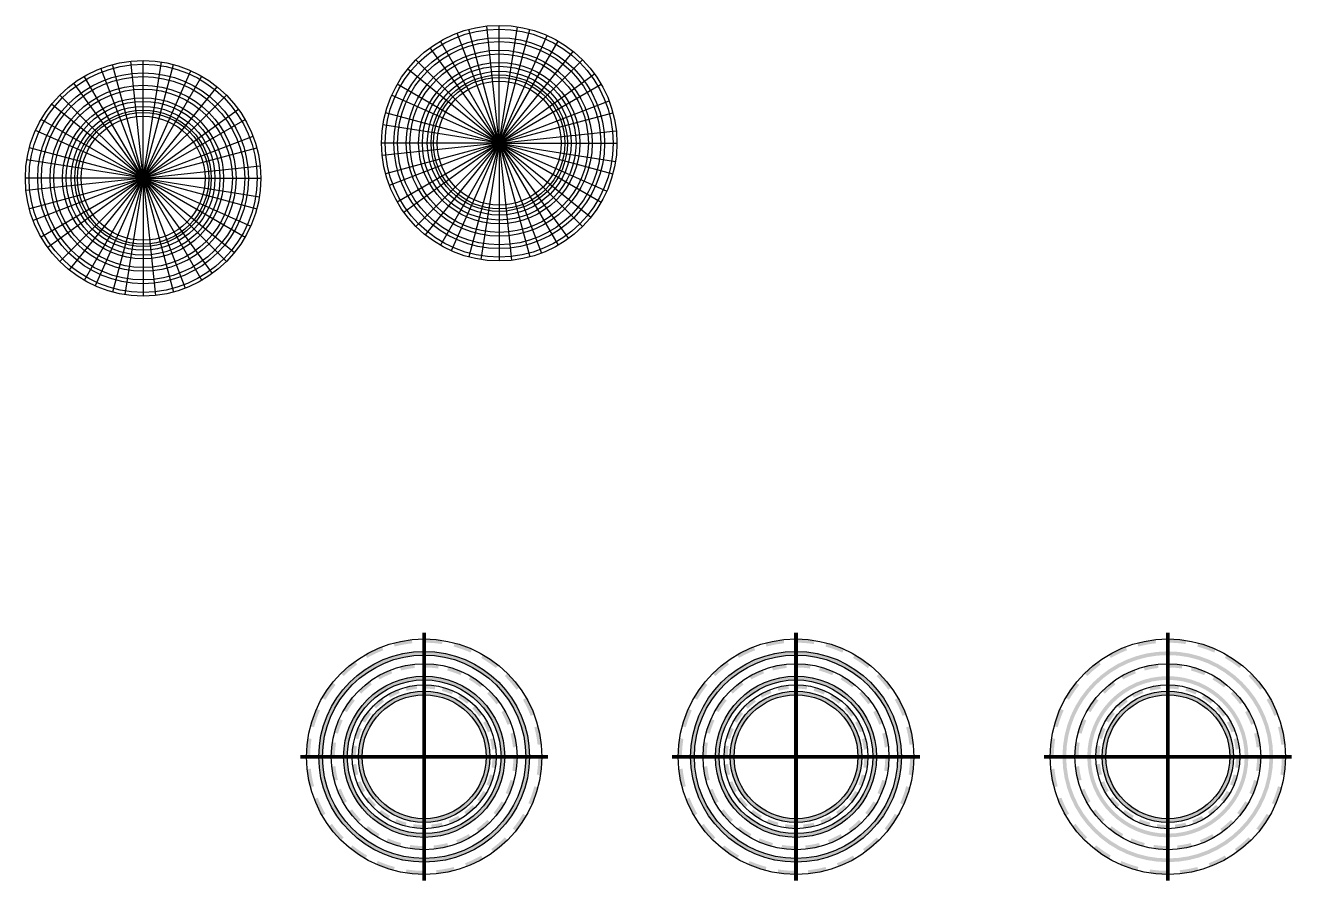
# Model space of a CAD drawing. Header units: millimetres. Extents: x 1408 to 8712, y 657 to 4836.
# Drawn here: x 1408 to 1919, y 1498 to 1844 of the extents above; entities that cross this region are included whole.
import ezdxf

# ---------------------------------------------------------------- set-up
doc = ezdxf.new("R2010")
doc.units = ezdxf.units.MM

msp = doc.modelspace()

# ---------------------------------------------------------------- hatches: boundary and pattern name
h = msp.add_hatch(color=90)
h.dxf.hatch_style = 1
h.paths.add_polyline_path([(1616.22, 1549.1), (1614.72, 1549.1, -0.03929), (1614.16, 1541.9), (1615.64, 1541.67, 0.03929)])
h.paths.add_polyline_path([(1614.61, 1561.39), (1613.16, 1561.01, -0.03929), (1614.47, 1553.91), (1615.96, 1554.07, 0.03929)])
h.paths.add_polyline_path([(1609.86, 1572.85), (1608.56, 1572.1, -0.03929), (1611.67, 1565.59), (1613.07, 1566.12, 0.03929)])
h.paths.add_polyline_path([(1602.31, 1582.69), (1601.25, 1581.63, -0.03929), (1605.94, 1576.14), (1607.15, 1577.02, 0.03929)])
h.paths.add_polyline_path([(1592.47, 1590.24), (1591.72, 1588.94, -0.03929), (1597.67, 1584.85), (1598.62, 1586.02, 0.03929)])
h.paths.add_polyline_path([(1588.04, 1592.49, 0.03929), (1581.02, 1594.98), (1580.63, 1593.53, -0.03929), (1587.43, 1591.12)])
h.paths.add_polyline_path([(1576.15, 1596.02, 0.03929), (1568.72, 1596.6), (1568.72, 1595.1, -0.03929), (1575.92, 1594.53)])
h.paths.add_polyline_path([(1563.76, 1596.34, 0.03929), (1556.43, 1594.98), (1556.82, 1593.53, -0.03929), (1563.92, 1594.85)])
h.paths.add_polyline_path([(1552.24, 1592.05), (1551.7, 1593.45, 0.03929), (1544.97, 1590.24), (1545.72, 1588.94, -0.03929)])
h.paths.add_polyline_path([(1541.69, 1586.32), (1540.8, 1587.53, 0.03929), (1535.14, 1582.69), (1536.2, 1581.63, -0.03929)])
h.paths.add_polyline_path([(1532.98, 1578.05), (1531.81, 1578.99, 0.03929), (1527.59, 1572.85), (1528.89, 1572.1, -0.03929)])
h.paths.add_polyline_path([(1526.7, 1567.81), (1525.33, 1568.42, 0.03929), (1522.84, 1561.39), (1524.29, 1561.01, -0.03929)])
h.paths.add_polyline_path([(1523.29, 1556.3), (1521.81, 1556.53, 0.03929), (1521.22, 1549.1), (1522.72, 1549.1, -0.03929)])
h.paths.add_polyline_path([(1522.98, 1544.29), (1521.48, 1544.14, 0.03929), (1522.84, 1536.81), (1524.29, 1537.2, -0.03929)])
h.paths.add_polyline_path([(1525.78, 1532.62), (1524.38, 1532.08, 0.03929), (1527.59, 1525.35), (1528.89, 1526.1, -0.03929)])
h.paths.add_polyline_path([(1531.51, 1522.06), (1530.3, 1521.18, 0.03929), (1535.14, 1515.51), (1536.2, 1516.57, -0.03929)])
h.paths.add_polyline_path([(1539.78, 1513.35), (1538.83, 1512.19, 0.03929), (1544.97, 1507.96), (1545.72, 1509.26, -0.03929)])
h.paths.add_polyline_path([(1550.01, 1507.08), (1549.4, 1505.71, 0.03929), (1556.43, 1503.22), (1556.82, 1504.67, -0.03929)])
h.paths.add_polyline_path([(1568.72, 1503.1, -0.03929), (1561.53, 1503.67), (1561.29, 1502.19, 0.03929), (1568.72, 1501.6)])
h.paths.add_polyline_path([(1581.02, 1503.22), (1580.63, 1504.67, -0.03929), (1573.53, 1503.35), (1573.69, 1501.86, 0.03929)])
h.paths.add_polyline_path([(1592.47, 1507.96), (1591.72, 1509.26, -0.03929), (1585.21, 1506.16), (1585.75, 1504.76, 0.03929)])
h.paths.add_polyline_path([(1602.31, 1515.51), (1601.25, 1516.57, -0.03929), (1595.76, 1511.89), (1596.64, 1510.67, 0.03929)])
h.paths.add_polyline_path([(1609.86, 1525.35), (1608.56, 1526.1, -0.03929), (1604.47, 1520.15), (1605.64, 1519.21, 0.03929)])
h.paths.add_polyline_path([(1614.61, 1536.81), (1613.16, 1537.2, -0.03929), (1610.75, 1530.39), (1612.12, 1529.78, 0.03929)])
h.paths.add_polyline_path([(1604.95, 1539.4), (1603.5, 1539.78, -0.03929), (1601.61, 1534.46), (1602.98, 1533.85, 0.03929)])
h.paths.add_polyline_path([(1601.2, 1530.35), (1599.9, 1531.1, -0.03929), (1596.7, 1526.45), (1597.87, 1525.5, 0.03929)])
h.paths.add_polyline_path([(1595.24, 1522.58), (1594.18, 1523.65, -0.03929), (1589.88, 1519.98), (1590.77, 1518.76, 0.03929)])
h.paths.add_polyline_path([(1587.47, 1516.62), (1586.72, 1517.92, -0.03929), (1581.63, 1515.49), (1582.16, 1514.09, 0.03929)])
h.paths.add_polyline_path([(1578.43, 1512.88), (1578.04, 1514.33, -0.03929), (1572.49, 1513.3), (1572.64, 1511.81, 0.03929)])
h.paths.add_polyline_path([(1568.72, 1513.1, -0.03929), (1563.09, 1513.54), (1562.86, 1512.06, 0.03929), (1568.72, 1511.6)])
h.paths.add_polyline_path([(1559.41, 1514.33, -0.03929), (1554.08, 1516.21), (1553.47, 1514.84, 0.03929), (1559.02, 1512.88)])
h.paths.add_polyline_path([(1546.07, 1521.12), (1545.12, 1519.96, 0.03929), (1549.97, 1516.62), (1550.72, 1517.92, -0.03929)])
h.paths.add_polyline_path([(1539.6, 1527.94), (1538.39, 1527.06, 0.03929), (1542.21, 1522.58), (1543.27, 1523.65, -0.03929)])
h.paths.add_polyline_path([(1535.12, 1536.2), (1533.72, 1535.66, 0.03929), (1536.25, 1530.35), (1537.55, 1531.1, -0.03929)])
h.paths.add_polyline_path([(1532.92, 1545.34), (1531.43, 1545.18, 0.03929), (1532.5, 1539.4), (1533.95, 1539.78, -0.03929)])
h.paths.add_polyline_path([(1533.17, 1554.73), (1531.69, 1554.97, 0.03929), (1531.22, 1549.1), (1532.72, 1549.1, -0.03929)])
h.paths.add_polyline_path([(1535.84, 1563.74), (1534.47, 1564.35, 0.03929), (1532.5, 1558.81), (1533.95, 1558.42, -0.03929)])
h.paths.add_polyline_path([(1540.75, 1571.76), (1539.58, 1572.7, 0.03929), (1536.25, 1567.85), (1537.55, 1567.1, -0.03929)])
h.paths.add_polyline_path([(1547.56, 1578.23), (1546.68, 1579.44, 0.03929), (1542.21, 1575.62), (1543.27, 1574.56, -0.03929)])
h.paths.add_polyline_path([(1555.82, 1582.71), (1555.29, 1584.11, 0.03929), (1549.97, 1581.58), (1550.72, 1580.28, -0.03929)])
h.paths.add_polyline_path([(1564.8, 1586.4, 0.03929), (1559.02, 1585.32), (1559.41, 1583.87, -0.03929), (1564.96, 1584.9)])
h.paths.add_polyline_path([(1574.59, 1586.14, 0.03929), (1568.72, 1586.6), (1568.72, 1585.1, -0.03929), (1574.36, 1584.66)])
h.paths.add_polyline_path([(1578.43, 1585.32), (1578.04, 1583.87, -0.03929), (1583.37, 1581.99), (1583.98, 1583.36, 0.03929)])
h.paths.add_polyline_path([(1587.47, 1581.58), (1586.72, 1580.28, -0.03929), (1591.38, 1577.08), (1592.32, 1578.24, 0.03929)])
h.paths.add_polyline_path([(1595.24, 1575.62), (1594.18, 1574.56, -0.03929), (1597.85, 1570.26), (1599.06, 1571.14, 0.03929)])
h.paths.add_polyline_path([(1601.2, 1567.85), (1599.9, 1567.1, -0.03929), (1602.33, 1562), (1603.73, 1562.54, 0.03929)])
h.paths.add_polyline_path([(1604.95, 1558.81), (1603.5, 1558.42, -0.03929), (1604.53, 1552.86), (1606.02, 1553.02, 0.03929)])
h.paths.add_polyline_path([(1606.22, 1549.1), (1604.72, 1549.1, -0.03929), (1604.28, 1543.47), (1605.76, 1543.23, 0.03929)])
h.paths.add_polyline_path([(1597.72, 1549.1), (1596.22, 1549.1, -0.03929), (1595.89, 1544.8), (1597.37, 1544.56, 0.03929)])
h.paths.add_polyline_path([(1596.74, 1556.61), (1595.29, 1556.22, -0.03929), (1596.07, 1551.98), (1597.57, 1552.13, 0.03929)])
h.paths.add_polyline_path([(1593.84, 1563.6), (1592.54, 1562.85, -0.03929), (1594.4, 1558.96), (1595.8, 1559.49, 0.03929)])
h.paths.add_polyline_path([(1589.23, 1569.61), (1588.17, 1568.55, -0.03929), (1590.97, 1565.27), (1592.19, 1566.15, 0.03929)])
h.paths.add_polyline_path([(1586.97, 1571.64, 0.03929), (1583.22, 1574.22), (1582.47, 1572.92, -0.03929), (1586.03, 1570.47)])
h.paths.add_polyline_path([(1580.52, 1575.59, 0.03929), (1576.23, 1577.11), (1575.84, 1575.66, -0.03929), (1579.91, 1574.22)])
h.paths.add_polyline_path([(1573.26, 1577.74, 0.03929), (1568.72, 1578.1), (1568.72, 1576.6, -0.03929), (1573.03, 1576.26)])
h.paths.add_polyline_path([(1565.69, 1577.94, 0.03929), (1561.22, 1577.11), (1561.61, 1575.66, -0.03929), (1565.85, 1576.45)])
h.paths.add_polyline_path([(1558.87, 1574.77), (1558.33, 1576.17, 0.03929), (1554.22, 1574.22), (1554.97, 1572.92, -0.03929)])
h.paths.add_polyline_path([(1552.56, 1571.35), (1551.68, 1572.56, 0.03929), (1548.22, 1569.61), (1549.28, 1568.55, -0.03929)])
h.paths.add_polyline_path([(1547.35, 1566.41), (1546.19, 1567.35, 0.03929), (1543.61, 1563.6), (1544.91, 1562.85, -0.03929)])
h.paths.add_polyline_path([(1543.6, 1560.29), (1542.23, 1560.9, 0.03929), (1540.71, 1556.61), (1542.16, 1556.22, -0.03929)])
h.paths.add_polyline_path([(1541.56, 1553.4), (1540.08, 1553.64, 0.03929), (1539.72, 1549.1), (1541.22, 1549.1, -0.03929)])
h.paths.add_polyline_path([(1541.37, 1546.23), (1539.88, 1546.07, 0.03929), (1540.71, 1541.6), (1542.16, 1541.98, -0.03929)])
h.paths.add_polyline_path([(1543.05, 1539.25), (1541.65, 1538.71, 0.03929), (1543.61, 1534.6), (1544.91, 1535.35, -0.03929)])
h.paths.add_polyline_path([(1546.48, 1532.94), (1545.26, 1532.06, 0.03929), (1548.22, 1528.59), (1549.28, 1529.66, -0.03929)])
h.paths.add_polyline_path([(1551.42, 1527.73), (1550.47, 1526.56, 0.03929), (1554.22, 1523.99), (1554.97, 1525.29, -0.03929)])
h.paths.add_polyline_path([(1557.54, 1523.98), (1556.93, 1522.61, 0.03929), (1561.22, 1521.09), (1561.61, 1522.54, -0.03929)])
h.paths.add_polyline_path([(1568.72, 1521.6, -0.03929), (1564.42, 1521.94), (1564.19, 1520.46, 0.03929), (1568.72, 1520.1)])
h.paths.add_polyline_path([(1575.84, 1522.54, -0.03929), (1571.6, 1521.75), (1571.76, 1520.26, 0.03929), (1576.23, 1521.09)])
h.paths.add_polyline_path([(1583.22, 1523.99), (1582.47, 1525.29, -0.03929), (1578.58, 1523.43), (1579.12, 1522.03, 0.03929)])
h.paths.add_polyline_path([(1589.23, 1528.59), (1588.17, 1529.66, -0.03929), (1584.89, 1526.85), (1585.77, 1525.64, 0.03929)])
h.paths.add_polyline_path([(1593.84, 1534.6), (1592.54, 1535.35, -0.03929), (1590.1, 1531.79), (1591.26, 1530.85, 0.03929)])
h.paths.add_polyline_path([(1596.74, 1541.6), (1595.29, 1541.98, -0.03929), (1593.85, 1537.92), (1595.22, 1537.31, 0.03929)])
h = msp.add_hatch(color=1)
h.dxf.hatch_style = 1
h.paths.add_polyline_path([(1766.22, 1549.1), (1764.72, 1549.1, -0.03929), (1764.16, 1541.9), (1765.64, 1541.67, 0.03929)])
h.paths.add_polyline_path([(1764.61, 1561.39), (1763.16, 1561.01, -0.03929), (1764.47, 1553.91), (1765.96, 1554.07, 0.03929)])
h.paths.add_polyline_path([(1759.86, 1572.85), (1758.56, 1572.1, -0.03929), (1761.67, 1565.59), (1763.07, 1566.12, 0.03929)])
h.paths.add_polyline_path([(1752.31, 1582.69), (1751.25, 1581.63, -0.03929), (1755.94, 1576.14), (1757.15, 1577.02, 0.03929)])
h.paths.add_polyline_path([(1742.47, 1590.24), (1741.72, 1588.94, -0.03929), (1747.67, 1584.85), (1748.62, 1586.02, 0.03929)])
h.paths.add_polyline_path([(1731.02, 1594.98), (1730.63, 1593.53, -0.03929), (1737.43, 1591.12), (1738.04, 1592.49, 0.03929)])
h.paths.add_polyline_path([(1726.15, 1596.02, 0.03929), (1718.72, 1596.6), (1718.72, 1595.1, -0.03929), (1725.92, 1594.53)])
h.paths.add_polyline_path([(1713.76, 1596.34, 0.03929), (1706.43, 1594.98), (1706.82, 1593.53, -0.03929), (1713.92, 1594.85)])
h.paths.add_polyline_path([(1702.24, 1592.05), (1701.7, 1593.45, 0.03929), (1694.97, 1590.24), (1695.72, 1588.94, -0.03929)])
h.paths.add_polyline_path([(1691.69, 1586.32), (1690.8, 1587.53, 0.03929), (1685.14, 1582.69), (1686.2, 1581.63, -0.03929)])
h.paths.add_polyline_path([(1682.98, 1578.05), (1681.81, 1578.99, 0.03929), (1677.59, 1572.85), (1678.89, 1572.1, -0.03929)])
h.paths.add_polyline_path([(1676.7, 1567.81), (1675.33, 1568.42, 0.03929), (1672.84, 1561.39), (1674.29, 1561.01, -0.03929)])
h.paths.add_polyline_path([(1673.29, 1556.3), (1671.81, 1556.53, 0.03929), (1671.22, 1549.1), (1672.72, 1549.1, -0.03929)])
h.paths.add_polyline_path([(1672.98, 1544.29), (1671.48, 1544.14, 0.03929), (1672.84, 1536.81), (1674.29, 1537.2, -0.03929)])
h.paths.add_polyline_path([(1675.78, 1532.62), (1674.38, 1532.08, 0.03929), (1677.59, 1525.35), (1678.89, 1526.1, -0.03929)])
h.paths.add_polyline_path([(1681.51, 1522.06), (1680.3, 1521.18, 0.03929), (1685.14, 1515.51), (1686.2, 1516.57, -0.03929)])
h.paths.add_polyline_path([(1689.78, 1513.35), (1688.83, 1512.19, 0.03929), (1694.97, 1507.96), (1695.72, 1509.26, -0.03929)])
h.paths.add_polyline_path([(1706.82, 1504.67, -0.03929), (1700.01, 1507.08), (1699.4, 1505.71, 0.03929), (1706.43, 1503.22)])
h.paths.add_polyline_path([(1718.72, 1503.1, -0.03929), (1711.53, 1503.67), (1711.29, 1502.19, 0.03929), (1718.72, 1501.6)])
h.paths.add_polyline_path([(1731.02, 1503.22), (1730.63, 1504.67, -0.03929), (1723.53, 1503.35), (1723.69, 1501.86, 0.03929)])
h.paths.add_polyline_path([(1742.47, 1507.96), (1741.72, 1509.26, -0.03929), (1735.21, 1506.16), (1735.75, 1504.76, 0.03929)])
h.paths.add_polyline_path([(1752.31, 1515.51), (1751.25, 1516.57, -0.03929), (1745.76, 1511.89), (1746.64, 1510.67, 0.03929)])
h.paths.add_polyline_path([(1759.86, 1525.35), (1758.56, 1526.1, -0.03929), (1754.47, 1520.15), (1755.64, 1519.21, 0.03929)])
h.paths.add_polyline_path([(1764.61, 1536.81), (1763.16, 1537.2, -0.03929), (1760.75, 1530.39), (1762.12, 1529.78, 0.03929)])
h.paths.add_polyline_path([(1754.95, 1539.4), (1753.5, 1539.78, -0.03929), (1751.61, 1534.46), (1752.98, 1533.85, 0.03929)])
h.paths.add_polyline_path([(1751.2, 1530.35), (1749.9, 1531.1, -0.03929), (1746.7, 1526.45), (1747.87, 1525.5, 0.03929)])
h.paths.add_polyline_path([(1745.24, 1522.58), (1744.18, 1523.65, -0.03929), (1739.88, 1519.98), (1740.77, 1518.76, 0.03929)])
h.paths.add_polyline_path([(1736.72, 1517.92, -0.03929), (1731.63, 1515.49), (1732.16, 1514.09, 0.03929), (1737.47, 1516.62)])
h.paths.add_polyline_path([(1728.04, 1514.33, -0.03929), (1722.49, 1513.3), (1722.64, 1511.81, 0.03929), (1728.43, 1512.88)])
h.paths.add_polyline_path([(1718.72, 1513.1, -0.03929), (1713.09, 1513.54), (1712.86, 1512.06, 0.03929), (1718.72, 1511.6)])
h.paths.add_polyline_path([(1709.41, 1514.33, -0.03929), (1704.08, 1516.21), (1703.47, 1514.84, 0.03929), (1709.02, 1512.88)])
h.paths.add_polyline_path([(1696.07, 1521.12), (1695.12, 1519.96, 0.03929), (1699.97, 1516.62), (1700.72, 1517.92, -0.03929)])
h.paths.add_polyline_path([(1689.6, 1527.94), (1688.39, 1527.06, 0.03929), (1692.21, 1522.58), (1693.27, 1523.65, -0.03929)])
h.paths.add_polyline_path([(1685.12, 1536.2), (1683.72, 1535.66, 0.03929), (1686.25, 1530.35), (1687.55, 1531.1, -0.03929)])
h.paths.add_polyline_path([(1682.92, 1545.34), (1681.43, 1545.18, 0.03929), (1682.5, 1539.4), (1683.95, 1539.78, -0.03929)])
h.paths.add_polyline_path([(1683.17, 1554.73), (1681.69, 1554.97, 0.03929), (1681.22, 1549.1), (1682.72, 1549.1, -0.03929)])
h.paths.add_polyline_path([(1685.84, 1563.74), (1684.47, 1564.35, 0.03929), (1682.5, 1558.81), (1683.95, 1558.42, -0.03929)])
h.paths.add_polyline_path([(1690.75, 1571.76), (1689.58, 1572.7, 0.03929), (1686.25, 1567.85), (1687.55, 1567.1, -0.03929)])
h.paths.add_polyline_path([(1697.56, 1578.23), (1696.68, 1579.44, 0.03929), (1692.21, 1575.62), (1693.27, 1574.56, -0.03929)])
h.paths.add_polyline_path([(1705.82, 1582.71), (1705.29, 1584.11, 0.03929), (1699.97, 1581.58), (1700.72, 1580.28, -0.03929)])
h.paths.add_polyline_path([(1714.8, 1586.4, 0.03929), (1709.02, 1585.32), (1709.41, 1583.87, -0.03929), (1714.96, 1584.9)])
h.paths.add_polyline_path([(1724.59, 1586.14, 0.03929), (1718.72, 1586.6), (1718.72, 1585.1, -0.03929), (1724.36, 1584.66)])
h.paths.add_polyline_path([(1728.43, 1585.32), (1728.04, 1583.87, -0.03929), (1733.37, 1581.99), (1733.98, 1583.36, 0.03929)])
h.paths.add_polyline_path([(1737.47, 1581.58), (1736.72, 1580.28, -0.03929), (1741.38, 1577.08), (1742.32, 1578.24, 0.03929)])
h.paths.add_polyline_path([(1745.24, 1575.62), (1744.18, 1574.56, -0.03929), (1747.85, 1570.26), (1749.06, 1571.14, 0.03929)])
h.paths.add_polyline_path([(1751.2, 1567.85), (1749.9, 1567.1, -0.03929), (1752.33, 1562), (1753.73, 1562.54, 0.03929)])
h.paths.add_polyline_path([(1754.95, 1558.81), (1753.5, 1558.42, -0.03929), (1754.53, 1552.86), (1756.02, 1553.02, 0.03929)])
h.paths.add_polyline_path([(1756.22, 1549.1), (1754.72, 1549.1, -0.03929), (1754.28, 1543.47), (1755.76, 1543.23, 0.03929)])
h.paths.add_polyline_path([(1747.72, 1549.1), (1746.22, 1549.1, -0.03929), (1745.89, 1544.8), (1747.37, 1544.56, 0.03929)])
h.paths.add_polyline_path([(1746.74, 1556.61), (1745.29, 1556.22, -0.03929), (1746.07, 1551.98), (1747.57, 1552.13, 0.03929)])
h.paths.add_polyline_path([(1743.84, 1563.6), (1742.54, 1562.85, -0.03929), (1744.4, 1558.96), (1745.8, 1559.49, 0.03929)])
h.paths.add_polyline_path([(1739.23, 1569.61), (1738.17, 1568.55, -0.03929), (1740.97, 1565.27), (1742.19, 1566.15, 0.03929)])
h.paths.add_polyline_path([(1733.22, 1574.22), (1732.47, 1572.92, -0.03929), (1736.03, 1570.47), (1736.97, 1571.64, 0.03929)])
h.paths.add_polyline_path([(1730.52, 1575.59, 0.03929), (1726.23, 1577.11), (1725.84, 1575.66, -0.03929), (1729.91, 1574.22)])
h.paths.add_polyline_path([(1723.26, 1577.74, 0.03929), (1718.72, 1578.1), (1718.72, 1576.6, -0.03929), (1723.03, 1576.26)])
h.paths.add_polyline_path([(1715.69, 1577.94, 0.03929), (1711.22, 1577.11), (1711.61, 1575.66, -0.03929), (1715.85, 1576.45)])
h.paths.add_polyline_path([(1708.87, 1574.77), (1708.33, 1576.17, 0.03929), (1704.22, 1574.22), (1704.97, 1572.92, -0.03929)])
h.paths.add_polyline_path([(1702.56, 1571.35), (1701.68, 1572.56, 0.03929), (1698.22, 1569.61), (1699.28, 1568.55, -0.03929)])
h.paths.add_polyline_path([(1697.35, 1566.41), (1696.19, 1567.35, 0.03929), (1693.61, 1563.6), (1694.91, 1562.85, -0.03929)])
h.paths.add_polyline_path([(1693.6, 1560.29), (1692.23, 1560.9, 0.03929), (1690.71, 1556.61), (1692.16, 1556.22, -0.03929)])
h.paths.add_polyline_path([(1691.56, 1553.4), (1690.08, 1553.64, 0.03929), (1689.72, 1549.1), (1691.22, 1549.1, -0.03929)])
h.paths.add_polyline_path([(1691.37, 1546.23), (1689.88, 1546.07, 0.03929), (1690.71, 1541.6), (1692.16, 1541.98, -0.03929)])
h.paths.add_polyline_path([(1693.05, 1539.25), (1691.65, 1538.71, 0.03929), (1693.61, 1534.6), (1694.91, 1535.35, -0.03929)])
h.paths.add_polyline_path([(1696.48, 1532.94), (1695.26, 1532.06, 0.03929), (1698.22, 1528.59), (1699.28, 1529.66, -0.03929)])
h.paths.add_polyline_path([(1704.97, 1525.29, -0.03929), (1701.42, 1527.73), (1700.47, 1526.56, 0.03929), (1704.22, 1523.99)])
h.paths.add_polyline_path([(1707.54, 1523.98), (1706.93, 1522.61, 0.03929), (1711.22, 1521.09), (1711.61, 1522.54, -0.03929)])
h.paths.add_polyline_path([(1718.72, 1521.6, -0.03929), (1714.42, 1521.94), (1714.19, 1520.46, 0.03929), (1718.72, 1520.1)])
h.paths.add_polyline_path([(1725.84, 1522.54, -0.03929), (1721.6, 1521.75), (1721.76, 1520.26, 0.03929), (1726.23, 1521.09)])
h.paths.add_polyline_path([(1733.22, 1523.99), (1732.47, 1525.29, -0.03929), (1728.58, 1523.43), (1729.12, 1522.03, 0.03929)])
h.paths.add_polyline_path([(1739.23, 1528.59), (1738.17, 1529.66, -0.03929), (1734.89, 1526.85), (1735.77, 1525.64, 0.03929)])
h.paths.add_polyline_path([(1743.84, 1534.6), (1742.54, 1535.35, -0.03929), (1740.1, 1531.79), (1741.26, 1530.85, 0.03929)])
h.paths.add_polyline_path([(1746.74, 1541.6), (1745.29, 1541.98, -0.03929), (1743.85, 1537.92), (1745.22, 1537.31, 0.03929)])
h = msp.add_hatch(color=5)
h.dxf.hatch_style = 1
h.paths.add_polyline_path([(1914.61, 1536.81), (1913.16, 1537.2, -0.03929), (1910.75, 1530.39), (1912.12, 1529.78, 0.03929)])
h.paths.add_polyline_path([(1909.86, 1525.35), (1908.56, 1526.1, -0.03929), (1904.47, 1520.15), (1905.64, 1519.21, 0.03929)])
h.paths.add_polyline_path([(1916.22, 1549.1), (1914.72, 1549.1, -0.03929), (1914.16, 1541.9), (1915.64, 1541.67, 0.03929)])
h.paths.add_polyline_path([(1914.61, 1561.39), (1913.16, 1561.01, -0.03929), (1914.47, 1553.91), (1915.96, 1554.07, 0.03929)])
h.paths.add_polyline_path([(1909.86, 1572.85), (1908.56, 1572.1, -0.03929), (1911.67, 1565.59), (1913.07, 1566.12, 0.03929)])
h.paths.add_polyline_path([(1902.31, 1582.69), (1901.25, 1581.63, -0.03929), (1905.94, 1576.14), (1907.15, 1577.02, 0.03929)])
h.paths.add_polyline_path([(1892.47, 1590.24), (1891.72, 1588.94, -0.03929), (1897.67, 1584.85), (1898.62, 1586.02, 0.03929)])
h.paths.add_polyline_path([(1881.02, 1594.98), (1880.63, 1593.53, -0.03929), (1887.43, 1591.12), (1888.04, 1592.49, 0.03929)])
h.paths.add_polyline_path([(1876.15, 1596.02, 0.03929), (1868.72, 1596.6), (1868.72, 1595.1, -0.03929), (1875.92, 1594.53)])
h.paths.add_polyline_path([(1863.92, 1594.85), (1863.76, 1596.34, 0.03929), (1856.43, 1594.98), (1856.82, 1593.53, -0.03929)])
h.paths.add_polyline_path([(1852.24, 1592.05), (1851.7, 1593.45, 0.03929), (1844.97, 1590.24), (1845.72, 1588.94, -0.03929)])
h.paths.add_polyline_path([(1841.69, 1586.32), (1840.8, 1587.53, 0.03929), (1835.14, 1582.69), (1836.2, 1581.63, -0.03929)])
h.paths.add_polyline_path([(1832.98, 1578.05), (1831.81, 1578.99, 0.03929), (1827.59, 1572.85), (1828.89, 1572.1, -0.03929)])
h.paths.add_polyline_path([(1823.29, 1556.3), (1821.81, 1556.53, 0.03929), (1821.22, 1549.1), (1822.72, 1549.1, -0.03929)])
h.paths.add_polyline_path([(1826.7, 1567.81), (1825.33, 1568.42, 0.03929), (1822.84, 1561.39), (1824.29, 1561.01, -0.03929)])
h.paths.add_polyline_path([(1822.98, 1544.29), (1821.48, 1544.14, 0.03929), (1822.84, 1536.81), (1824.29, 1537.2, -0.03929)])
h.paths.add_polyline_path([(1825.78, 1532.62), (1824.38, 1532.08, 0.03929), (1827.59, 1525.35), (1828.89, 1526.1, -0.03929)])
h.paths.add_polyline_path([(1831.51, 1522.06), (1830.3, 1521.18, 0.03929), (1835.14, 1515.51), (1836.2, 1516.57, -0.03929)])
h.paths.add_polyline_path([(1839.78, 1513.35), (1838.83, 1512.19, 0.03929), (1844.97, 1507.96), (1845.72, 1509.26, -0.03929)])
h.paths.add_polyline_path([(1850.01, 1507.08), (1849.4, 1505.71, 0.03929), (1856.43, 1503.22), (1856.82, 1504.67, -0.03929)])
h.paths.add_polyline_path([(1868.72, 1503.1, -0.03929), (1861.53, 1503.67), (1861.29, 1502.19, 0.03929), (1868.72, 1501.6)])
h.paths.add_polyline_path([(1881.02, 1503.22), (1880.63, 1504.67, -0.03929), (1873.53, 1503.35), (1873.69, 1501.86, 0.03929)])
h.paths.add_polyline_path([(1892.47, 1507.96), (1891.72, 1509.26, -0.03929), (1885.21, 1506.16), (1885.75, 1504.76, 0.03929)])
h.paths.add_polyline_path([(1902.31, 1515.51), (1901.25, 1516.57, -0.03929), (1895.76, 1511.89), (1896.64, 1510.67, 0.03929)])
h.paths.add_polyline_path([(1904.95, 1539.4), (1903.5, 1539.78, -0.03929), (1901.61, 1534.46), (1902.98, 1533.85, 0.03929)])
h.paths.add_polyline_path([(1906.22, 1549.1), (1904.72, 1549.1, -0.03929), (1904.28, 1543.47), (1905.76, 1543.23, 0.03929)])
at = {"lineweight": 140}
h = msp.add_hatch(color=3, dxfattribs=at)
h.dxf.hatch_style = 1
h.paths.add_polyline_path([(1526.22, 1549.1, 1), (1611.22, 1549.1, 1)])
h.paths.add_polyline_path([(1609.72, 1549.1, -1), (1527.72, 1549.1, -1)], flags=16)
h.paths.add_polyline_path([(1606.22, 1549.1, -1), (1531.22, 1549.1, -1)], flags=0)
h.paths.add_polyline_path([(1601.22, 1549.1, -1), (1536.22, 1549.1, -1)], flags=0)
h.paths.add_polyline_path([(1599.72, 1549.1, -1), (1537.72, 1549.1, -1)], flags=0)
h.paths.add_polyline_path([(1597.72, 1549.1, -1), (1539.72, 1549.1, -1)], flags=0)
h.paths.add_polyline_path([(1595.22, 1549.1, -1), (1542.22, 1549.1, -1)], flags=0)
h.paths.add_polyline_path([(1593.72, 1549.1, -1), (1543.72, 1549.1, -1)], flags=0)
h = msp.add_hatch(color=1, dxfattribs=at)
h.dxf.hatch_style = 1
h.paths.add_polyline_path([(1676.22, 1549.1, 1), (1761.22, 1549.1, 1)])
h.paths.add_polyline_path([(1759.72, 1549.1, -1), (1677.72, 1549.1, -1)], flags=16)
h.paths.add_polyline_path([(1756.22, 1549.1, -1), (1681.22, 1549.1, -1)], flags=0)
h.paths.add_polyline_path([(1751.22, 1549.1, -1), (1686.22, 1549.1, -1)], flags=0)
h.paths.add_polyline_path([(1749.72, 1549.1, -1), (1687.72, 1549.1, -1)], flags=0)
h.paths.add_polyline_path([(1747.72, 1549.1, -1), (1689.72, 1549.1, -1)], flags=0)
h.paths.add_polyline_path([(1745.22, 1549.1, -1), (1692.22, 1549.1, -1)], flags=0)
h.paths.add_polyline_path([(1743.72, 1549.1, -1), (1693.72, 1549.1, -1)], flags=0)
h = msp.add_hatch(color=5)
h.dxf.hatch_style = 1
h.paths.add_polyline_path([(1842.22, 1549.1, 1), (1895.22, 1549.1, 1)], flags=0)
h.paths.add_polyline_path([(1893.72, 1549.1, -1), (1843.72, 1549.1, -1)], flags=0)
h.paths.add_polyline_path([(1836.22, 1549.1, 1), (1901.22, 1549.1, 1)], flags=0)
h.paths.add_polyline_path([(1899.72, 1549.1, -1), (1837.72, 1549.1, -1)], flags=0)
h.paths.add_polyline_path([(1897.72, 1549.1, -1), (1839.72, 1549.1, -1)], flags=0)
h.paths.add_polyline_path([(1896.22, 1549.1, -1), (1841.22, 1549.1, -1)], flags=0)
h.paths.add_polyline_path([(1895.22, 1549.1, -1), (1842.22, 1549.1, -1)], flags=0)
h.paths.add_polyline_path([(1826.22, 1549.1, 1), (1911.22, 1549.1, 1)])
h.paths.add_polyline_path([(1909.72, 1549.1, -1), (1827.72, 1549.1, -1)], flags=16)
h.paths.add_polyline_path([(1906.22, 1549.1, -1), (1831.22, 1549.1, -1)], flags=0)
h.paths.add_polyline_path([(1904.72, 1549.1, -1), (1832.72, 1549.1, -1)], flags=0)
h.paths.add_polyline_path([(1901.22, 1549.1, -1), (1836.22, 1549.1, -1)], flags=0)
h = msp.add_hatch(color=5)
h.dxf.hatch_style = 1
h.paths.add_polyline_path([(1904.95, 1558.81), (1903.5, 1558.42, -0.03929), (1904.53, 1552.86), (1906.02, 1553.02, 0.03929)])
h.paths.add_polyline_path([(1901.2, 1567.85), (1899.9, 1567.1, -0.03929), (1902.33, 1562), (1903.73, 1562.54, 0.03929)])
h.paths.add_polyline_path([(1895.24, 1575.62), (1894.18, 1574.56, -0.03929), (1897.85, 1570.26), (1899.06, 1571.14, 0.03929)])
h.paths.add_polyline_path([(1887.47, 1581.58), (1886.72, 1580.28, -0.03929), (1891.38, 1577.08), (1892.32, 1578.24, 0.03929)])
h.paths.add_polyline_path([(1883.98, 1583.36, 0.03929), (1878.43, 1585.32), (1878.04, 1583.87, -0.03929), (1883.37, 1581.99)])
h.paths.add_polyline_path([(1874.59, 1586.14, 0.03929), (1868.72, 1586.6), (1868.72, 1585.1, -0.03929), (1874.36, 1584.66)])
h.paths.add_polyline_path([(1864.96, 1584.9), (1864.8, 1586.4, 0.03929), (1859.02, 1585.32), (1859.41, 1583.87, -0.03929)])
h.paths.add_polyline_path([(1855.82, 1582.71), (1855.29, 1584.11, 0.03929), (1849.97, 1581.58), (1850.72, 1580.28, -0.03929)])
h.paths.add_polyline_path([(1847.56, 1578.23), (1846.68, 1579.44, 0.03929), (1842.21, 1575.62), (1843.27, 1574.56, -0.03929)])
h.paths.add_polyline_path([(1840.75, 1571.76), (1839.58, 1572.7, 0.03929), (1836.25, 1567.85), (1837.55, 1567.1, -0.03929)])
h.paths.add_polyline_path([(1835.84, 1563.74), (1834.47, 1564.35, 0.03929), (1832.5, 1558.81), (1833.95, 1558.42, -0.03929)])
h.paths.add_polyline_path([(1833.17, 1554.73), (1831.69, 1554.97, 0.03929), (1831.22, 1549.1), (1832.72, 1549.1, -0.03929)])
h.paths.add_polyline_path([(1832.92, 1545.34), (1831.43, 1545.18, 0.03929), (1832.5, 1539.4), (1833.95, 1539.78, -0.03929)])
h.paths.add_polyline_path([(1835.12, 1536.2), (1833.72, 1535.66, 0.03929), (1836.25, 1530.35), (1837.55, 1531.1, -0.03929)])
h.paths.add_polyline_path([(1839.6, 1527.94), (1838.39, 1527.06, 0.03929), (1842.21, 1522.58), (1843.27, 1523.65, -0.03929)])
h.paths.add_polyline_path([(1846.07, 1521.12), (1845.12, 1519.96, 0.03929), (1849.97, 1516.62), (1850.72, 1517.92, -0.03929)])
h.paths.add_polyline_path([(1854.08, 1516.21), (1853.47, 1514.84, 0.03929), (1859.02, 1512.88), (1859.41, 1514.33, -0.03929)])
h.paths.add_polyline_path([(1868.72, 1513.1, -0.03929), (1863.09, 1513.54), (1862.86, 1512.06, 0.03929), (1868.72, 1511.6)])
h.paths.add_polyline_path([(1878.04, 1514.33, -0.03929), (1872.49, 1513.3), (1872.64, 1511.81, 0.03929), (1878.43, 1512.88)])
h.paths.add_polyline_path([(1887.47, 1516.62), (1886.72, 1517.92, -0.03929), (1881.63, 1515.49), (1882.16, 1514.09, 0.03929)])
h.paths.add_polyline_path([(1895.24, 1522.58), (1894.18, 1523.65, -0.03929), (1889.88, 1519.98), (1890.77, 1518.76, 0.03929)])
h.paths.add_polyline_path([(1901.2, 1530.35), (1899.9, 1531.1, -0.03929), (1896.7, 1526.45), (1897.87, 1525.5, 0.03929)])
h.paths.add_polyline_path([(1893.84, 1534.6), (1892.54, 1535.35, -0.03929), (1890.1, 1531.79), (1891.26, 1530.85, 0.03929)])
h.paths.add_polyline_path([(1889.23, 1528.59), (1888.17, 1529.66, -0.03929), (1884.89, 1526.85), (1885.77, 1525.64, 0.03929)])
h.paths.add_polyline_path([(1882.47, 1525.29, -0.03929), (1878.58, 1523.43), (1879.12, 1522.03, 0.03929), (1883.22, 1523.99)])
h.paths.add_polyline_path([(1875.84, 1522.54, -0.03929), (1871.6, 1521.75), (1871.76, 1520.26, 0.03929), (1876.23, 1521.09)])
h.paths.add_polyline_path([(1868.72, 1521.6, -0.03929), (1864.42, 1521.94), (1864.19, 1520.46, 0.03929), (1868.72, 1520.1)])
h.paths.add_polyline_path([(1861.61, 1522.54, -0.03929), (1857.54, 1523.98), (1856.93, 1522.61, 0.03929), (1861.22, 1521.09)])
h.paths.add_polyline_path([(1851.42, 1527.73), (1850.47, 1526.56, 0.03929), (1854.22, 1523.99), (1854.97, 1525.29, -0.03929)])
h.paths.add_polyline_path([(1846.48, 1532.94), (1845.26, 1532.06, 0.03929), (1848.22, 1528.59), (1849.28, 1529.66, -0.03929)])
h.paths.add_polyline_path([(1843.05, 1539.25), (1841.65, 1538.71, 0.03929), (1843.61, 1534.6), (1844.91, 1535.35, -0.03929)])
h.paths.add_polyline_path([(1841.37, 1546.23), (1839.88, 1546.07, 0.03929), (1840.71, 1541.6), (1842.16, 1541.98, -0.03929)])
h.paths.add_polyline_path([(1841.56, 1553.4), (1840.08, 1553.64, 0.03929), (1839.72, 1549.1), (1841.22, 1549.1, -0.03929)])
h.paths.add_polyline_path([(1843.6, 1560.29), (1842.23, 1560.9, 0.03929), (1840.71, 1556.61), (1842.16, 1556.22, -0.03929)])
h.paths.add_polyline_path([(1847.35, 1566.41), (1846.19, 1567.35, 0.03929), (1843.61, 1563.6), (1844.91, 1562.85, -0.03929)])
h.paths.add_polyline_path([(1852.56, 1571.35), (1851.68, 1572.56, 0.03929), (1848.22, 1569.61), (1849.28, 1568.55, -0.03929)])
h.paths.add_polyline_path([(1858.33, 1576.17, 0.03929), (1854.22, 1574.22), (1854.97, 1572.92, -0.03929), (1858.87, 1574.77)])
h.paths.add_polyline_path([(1865.69, 1577.94, 0.03929), (1861.22, 1577.11), (1861.61, 1575.66, -0.03929), (1865.85, 1576.45)])
h.paths.add_polyline_path([(1873.26, 1577.74, 0.03929), (1868.72, 1578.1), (1868.72, 1576.6, -0.03929), (1873.03, 1576.26)])
h.paths.add_polyline_path([(1876.23, 1577.11), (1875.84, 1575.66, -0.03929), (1879.91, 1574.22), (1880.52, 1575.59, 0.03929)])
h.paths.add_polyline_path([(1883.22, 1574.22), (1882.47, 1572.92, -0.03929), (1886.03, 1570.47), (1886.97, 1571.64, 0.03929)])
h.paths.add_polyline_path([(1889.23, 1569.61), (1888.17, 1568.55, -0.03929), (1890.97, 1565.27), (1892.19, 1566.15, 0.03929)])
h.paths.add_polyline_path([(1893.84, 1563.6), (1892.54, 1562.85, -0.03929), (1894.4, 1558.96), (1895.8, 1559.49, 0.03929)])
h.paths.add_polyline_path([(1896.74, 1556.61), (1895.29, 1556.22, -0.03929), (1896.07, 1551.98), (1897.57, 1552.13, 0.03929)])
h.paths.add_polyline_path([(1897.72, 1549.1), (1896.22, 1549.1, -0.03929), (1895.89, 1544.8), (1897.37, 1544.56, 0.03929)])
h.paths.add_polyline_path([(1896.74, 1541.6), (1895.29, 1541.98, -0.03929), (1893.85, 1537.92), (1895.22, 1537.31, 0.03929)])
h = msp.add_hatch(color=3, dxfattribs=at)
h.dxf.hatch_style = 1
h.paths.add_polyline_path([(1536.22, 1549.1, 1), (1601.22, 1549.1, 1)])
h.paths.add_polyline_path([(1599.72, 1549.1, -1), (1537.72, 1549.1, -1)], flags=16)
h.paths.add_polyline_path([(1597.72, 1549.1, -1), (1539.72, 1549.1, -1)], flags=0)
h.paths.add_polyline_path([(1595.22, 1549.1, -1), (1542.22, 1549.1, -1)], flags=0)
h.paths.add_polyline_path([(1593.72, 1549.1, -1), (1543.72, 1549.1, -1)], flags=0)
h = msp.add_hatch(color=1, dxfattribs=at)
h.dxf.hatch_style = 1
h.paths.add_polyline_path([(1686.22, 1549.1, 1), (1751.22, 1549.1, 1)])
h.paths.add_polyline_path([(1749.72, 1549.1, -1), (1687.72, 1549.1, -1)], flags=16)
h.paths.add_polyline_path([(1747.72, 1549.1, -1), (1689.72, 1549.1, -1)], flags=0)
h.paths.add_polyline_path([(1745.22, 1549.1, -1), (1692.22, 1549.1, -1)], flags=0)
h.paths.add_polyline_path([(1743.72, 1549.1, -1), (1693.72, 1549.1, -1)], flags=0)
h = msp.add_hatch(color=5)
h.dxf.hatch_style = 1
h.paths.add_polyline_path([(1836.22, 1549.1, 1), (1901.22, 1549.1, 1)])
h.paths.add_polyline_path([(1899.72, 1549.1, -1), (1837.72, 1549.1, -1)], flags=16)
h.paths.add_polyline_path([(1897.72, 1549.1, -1), (1839.72, 1549.1, -1)], flags=0)
h.paths.add_polyline_path([(1896.22, 1549.1, -1), (1841.22, 1549.1, -1)], flags=0)
h.paths.add_polyline_path([(1895.22, 1549.1, -1), (1842.22, 1549.1, -1)], flags=0)
h.paths.add_polyline_path([(1893.72, 1549.1, -1), (1843.72, 1549.1, -1)], flags=0)
h.paths.add_polyline_path([(1842.22, 1549.1, 1), (1895.22, 1549.1, 1)], flags=0)
h = msp.add_hatch(color=3, dxfattribs=at)
h.dxf.hatch_style = 1
h.paths.add_polyline_path([(1542.22, 1549.1, 1), (1595.22, 1549.1, 1)])
h.paths.add_polyline_path([(1593.72, 1549.1, -1), (1543.72, 1549.1, -1)], flags=16)
h = msp.add_hatch(color=1, dxfattribs=at)
h.dxf.hatch_style = 1
h.paths.add_polyline_path([(1692.22, 1549.1, 1), (1745.22, 1549.1, 1)])
h.paths.add_polyline_path([(1743.72, 1549.1, -1), (1693.72, 1549.1, -1)], flags=16)
h = msp.add_hatch(color=5)
h.dxf.hatch_style = 1
h.paths.add_polyline_path([(1895.22, 1549.1, 1), (1842.22, 1549.1, 1)])
h.paths.add_polyline_path([(1843.72, 1549.1, -1), (1893.72, 1549.1, -1)], flags=16)

# ---------------------------------------------------------------- linework, layer by layer
for p, q in [((1598.99, 1796.52), (1586.69, 1842.4)), ((1598.99, 1796.52), (1594.02, 1843.75)), ((1598.99, 1796.52), (1598.99, 1844.02)), ((1598.99, 1796.52), (1606.42, 1843.43)), ((1598.99, 1796.52), (1611.28, 1842.4)), ((1598.99, 1796.52), (1575.24, 1837.65)), ((1598.99, 1796.52), (1581.97, 1840.86)), ((1598.99, 1796.52), (1618.31, 1839.91)), ((1598.99, 1796.52), (1622.74, 1837.65)), ((1598.99, 1796.52), (1571.07, 1834.94)), ((1598.99, 1796.52), (1628.88, 1833.43)), ((1455.33, 1782.35), (1438.31, 1826.7)), ((1455.33, 1782.35), (1443.04, 1828.23)), ((1455.33, 1782.35), (1450.37, 1829.59)), ((1455.33, 1782.35), (1455.33, 1829.85)), ((1455.33, 1782.35), (1462.76, 1829.27)), ((1455.33, 1782.35), (1467.63, 1828.23)), ((1598.99, 1796.52), (1565.4, 1830.1)), ((1598.99, 1796.52), (1632.58, 1830.1)), ((1455.33, 1782.35), (1431.58, 1823.49)), ((1455.33, 1782.35), (1474.65, 1825.74)), ((1455.33, 1782.35), (1479.08, 1823.49)), ((1598.99, 1796.52), (1562.07, 1826.41)), ((1598.99, 1796.52), (1637.42, 1824.43)), ((1455.33, 1782.35), (1427.41, 1820.78)), ((1455.33, 1782.35), (1485.23, 1819.27)), ((1598.99, 1796.52), (1557.85, 1820.27)), ((1598.99, 1796.52), (1640.12, 1820.27)), ((1455.33, 1782.35), (1418.42, 1812.24)), ((1455.33, 1782.35), (1421.75, 1815.94)), ((1455.33, 1782.35), (1488.92, 1815.94)), ((1598.99, 1796.52), (1555.6, 1815.84)), ((1598.99, 1796.52), (1643.33, 1813.54)), ((1455.33, 1782.35), (1414.2, 1806.1)), ((1455.33, 1782.35), (1493.76, 1810.27)), ((1455.33, 1782.35), (1496.47, 1806.1)), ((1598.99, 1796.52), (1553.11, 1808.81)), ((1598.99, 1796.52), (1644.87, 1808.81)), ((1455.33, 1782.35), (1411.94, 1801.67)), ((1598.99, 1796.52), (1552.07, 1803.95)), ((1598.99, 1796.52), (1646.23, 1801.48)), ((1455.33, 1782.35), (1499.68, 1799.37)), ((1598.99, 1796.52), (1551.49, 1796.52)), ((1598.99, 1796.52), (1551.75, 1791.55)), ((1598.99, 1796.52), (1553.11, 1784.22)), ((1598.99, 1796.52), (1554.64, 1779.49)), ((1598.99, 1796.52), (1557.85, 1772.77)), ((1598.99, 1796.52), (1560.56, 1768.6)), ((1598.99, 1796.52), (1565.4, 1762.93)), ((1598.99, 1796.52), (1569.1, 1759.6)), ((1598.99, 1796.52), (1575.24, 1755.38)), ((1598.99, 1796.52), (1579.67, 1753.12)), ((1598.99, 1796.52), (1586.69, 1750.63)), ((1598.99, 1796.52), (1591.56, 1749.6)), ((1598.99, 1796.52), (1646.49, 1796.52)), ((1598.99, 1796.52), (1598.99, 1749.02)), ((1598.99, 1796.52), (1603.95, 1749.28)), ((1598.99, 1796.52), (1611.28, 1750.63)), ((1598.99, 1796.52), (1616.01, 1752.17)), ((1598.99, 1796.52), (1622.74, 1755.38)), ((1598.99, 1796.52), (1626.91, 1758.09)), ((1598.99, 1796.52), (1632.58, 1762.93)), ((1598.99, 1796.52), (1635.9, 1766.62)), ((1598.99, 1796.52), (1640.12, 1772.77)), ((1598.99, 1796.52), (1642.38, 1777.2)), ((1598.99, 1796.52), (1644.87, 1784.22)), ((1598.99, 1796.52), (1645.9, 1789.08)), ((1455.33, 1782.35), (1409.45, 1794.64)), ((1455.33, 1782.35), (1501.21, 1794.64)), ((1455.33, 1782.35), (1408.42, 1789.78)), ((1455.33, 1782.35), (1502.57, 1787.32)), ((1455.33, 1782.35), (1407.83, 1782.35)), ((1455.33, 1782.35), (1408.09, 1777.39)), ((1455.33, 1782.35), (1409.45, 1770.06)), ((1455.33, 1782.35), (1410.99, 1765.33)), ((1455.33, 1782.35), (1414.2, 1758.6)), ((1455.33, 1782.35), (1416.9, 1754.43)), ((1455.33, 1782.35), (1421.75, 1748.76)), ((1455.33, 1782.35), (1425.44, 1745.44)), ((1455.33, 1782.35), (1431.58, 1741.21)), ((1455.33, 1782.35), (1436.01, 1738.96)), ((1455.33, 1782.35), (1443.04, 1736.47)), ((1455.33, 1782.35), (1447.9, 1735.44)), ((1455.33, 1782.35), (1502.83, 1782.35)), ((1455.33, 1782.35), (1455.33, 1734.85)), ((1455.33, 1782.35), (1460.3, 1735.11)), ((1455.33, 1782.35), (1467.63, 1736.47)), ((1455.33, 1782.35), (1472.36, 1738.01)), ((1455.33, 1782.35), (1479.08, 1741.21)), ((1455.33, 1782.35), (1483.25, 1743.92)), ((1455.33, 1782.35), (1488.92, 1748.76)), ((1455.33, 1782.35), (1492.25, 1752.46)), ((1455.33, 1782.35), (1496.47, 1758.6)), ((1455.33, 1782.35), (1498.73, 1763.03)), ((1455.33, 1782.35), (1501.21, 1770.06)), ((1455.33, 1782.35), (1502.25, 1774.92))]:
    msp.add_line(p, q)
at = {"color": 3, "lineweight": 140, "const_width": 1.5}
for points in [[(1568.72, 1549.1), (1568.72, 1599.1)], [(1568.72, 1549.1), (1518.72, 1549.1)], [(1568.72, 1549.1), (1618.72, 1549.1)], [(1568.72, 1549.1), (1568.72, 1499.1)]]:
    msp.add_lwpolyline(points, dxfattribs=at)
at = {"color": 1, "lineweight": 140, "const_width": 1.5}
for points in [[(1718.72, 1549.1), (1718.72, 1599.1)], [(1718.72, 1549.1), (1668.72, 1549.1)], [(1718.72, 1549.1), (1768.72, 1549.1)], [(1718.72, 1549.1), (1718.72, 1499.1)]]:
    msp.add_lwpolyline(points, dxfattribs=at)
at = {"color": 5, "lineweight": 140, "const_width": 1.5}
for points in [[(1868.72, 1549.1), (1868.72, 1599.1)], [(1868.72, 1549.1), (1818.72, 1549.1)], [(1868.72, 1549.1), (1918.72, 1549.1)], [(1868.72, 1549.1), (1868.72, 1499.1)]]:
    msp.add_lwpolyline(points, dxfattribs=at)
for centre, radius in [((1598.99, 1796.52), 47.5), ((1598.99, 1796.52), 46), ((1598.99, 1796.52), 42.5), ((1598.99, 1796.52), 41), ((1598.99, 1796.52), 37.5), ((1598.99, 1796.52), 36), ((1455.33, 1782.35), 47.5), ((1455.33, 1782.35), 46), ((1598.99, 1796.52), 32.5), ((1598.99, 1796.52), 31), ((1455.33, 1782.35), 42.5), ((1455.33, 1782.35), 41), ((1598.99, 1796.52), 29), ((1598.99, 1796.52), 27.5), ((1598.99, 1796.52), 26.5), ((1598.99, 1796.52), 25), ((1455.33, 1782.35), 37.5), ((1455.33, 1782.35), 36), ((1455.33, 1782.35), 32.5), ((1455.33, 1782.35), 31), ((1455.33, 1782.35), 29), ((1455.33, 1782.35), 27.5), ((1455.33, 1782.35), 26.5), ((1455.33, 1782.35), 25)]:
    msp.add_circle(centre, radius)
at = {"color": 3}
for radius in [47.5, 42.5, 41, 37.5, 32.5, 31, 29, 26.5, 25]:
    msp.add_circle((1568.72, 1549.1), radius, dxfattribs=at)
at = {"color": 1}
for radius in [47.5, 42.5, 41, 37.5, 32.5, 31, 29, 26.5, 25]:
    msp.add_circle((1718.72, 1549.1), radius, dxfattribs=at)
at = {"color": 5}
for radius in [47.5, 37.5, 29, 26.5, 25]:
    msp.add_circle((1868.72, 1549.1), radius, dxfattribs=at)

doc.saveas('drawing.dxf')
